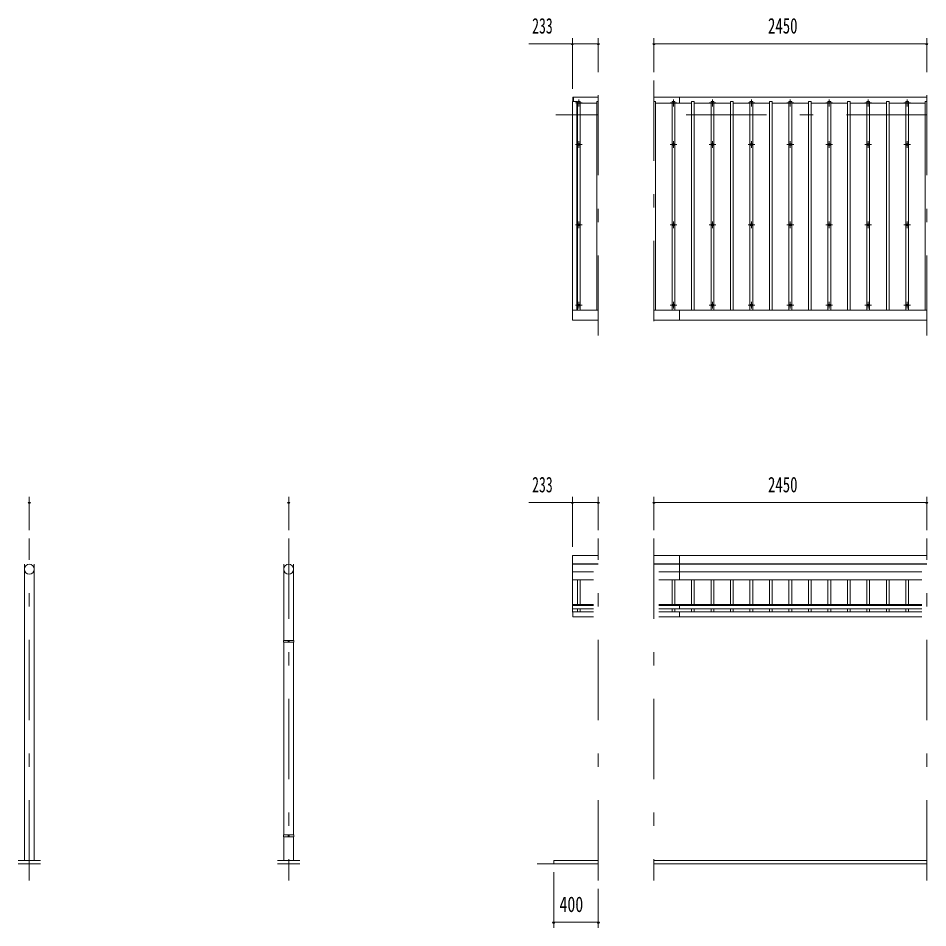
# Model space of a CAD drawing. Units: millimetres, scale not verified. Extents: x -25340 to 25344, y -10500 to 10500.
# Drawn here: x -25144 to -16973, y 1220 to 9388 of the extents above; entities that cross this region are included whole.
import ezdxf
from ezdxf.enums import TextEntityAlignment as Align

# ---------------------------------------------------------------- set-up
doc = ezdxf.new("R2010")
doc.units = ezdxf.units.MM
doc.header["$LTSCALE"] = 60
doc.linetypes.add('USER3', pattern=[24, 12, -5, 2, -5])
for name, color, linetype, lineweight in [('0-2_1-05BOLD', 7, 'Continuous', 18), ('0-3_1-25CENTER', 3, 'USER3', 18), ('0-4_1-45THIN', 4, 'Continuous', 18), ('0-5_1-55DIM', 3, 'Continuous', 18)]:
    doc.layers.add(name, color=color, linetype=linetype, lineweight=lineweight)
doc.styles.add('ＭＳ ゴシック', font='')
doc.styles.get('ＭＳ ゴシック').set_extended_font_data('MS Gothic')

msp = doc.modelspace()

# ---------------------------------------------------------------- linework, layer by layer
at = {"layer": '0-2_1-05BOLD'}
for p, q in [((-20155.77, 8641.19), (-20155.77, 8677.67)), ((-16982.77, 8677.67), (-19432.78, 8677.67)), ((-19202.78, 8677.67), (-19202.78, 8626.18)), ((-20165.78, 6765.11), (-19932.78, 6765.11)), ((-19432.78, 6765.11), (-16982.78, 6765.11)), ((-19202.78, 6677.67), (-19202.78, 6765.11)), ((-16982.78, 6677.67), (-19432.78, 6677.67)), ((-19432.78, 4563.67), (-16982.77, 4563.67)), ((-19202.78, 4563.67), (-19202.78, 4345.48)), ((-25088.51, 1824.67), (-25088.51, 4484.46)), ((-24999.41, 4484.46), (-24999.41, 1824.67)), ((-22758.77, 4484.46), (-22758.77, 3800.67)), ((-22669.67, 3800.67), (-22669.67, 4484.46)), ((-19932.78, 4488.53), (-20165.77, 4488.53)), ((-20165.77, 4484.46), (-19932.78, 4484.46)), ((-19977.33, 4414.97), (-20165.77, 4414.97)), ((-16982.77, 4488.53), (-19432.78, 4488.53)), ((-19432.78, 4484.46), (-16982.77, 4484.46)), ((-17027.32, 4414.97), (-19388.23, 4414.97)), ((-20165.77, 4345.48), (-19977.33, 4345.48)), ((-19388.23, 4345.48), (-17027.32, 4345.48)), ((-19977.33, 4123.86), (-20165.77, 4123.86)), ((-20165.77, 4113.43), (-19977.33, 4113.43)), ((-17027.32, 4123.86), (-19388.23, 4123.86)), ((-19388.23, 4113.43), (-17027.32, 4113.43)), ((-19202.78, 4083.82), (-19202.78, 4123.86)), ((-19977.32, 4083.82), (-20165.77, 4083.82)), ((-20160.78, 4054.91), (-20165.77, 4054.91)), ((-17027.32, 4083.82), (-19388.23, 4083.82)), ((-19388.23, 4057.49), (-17027.32, 4057.49)), ((-17027.32, 4012.49), (-19388.23, 4012.49)), ((-19202.78, 4012.49), (-19202.78, 4057.49)), ((-22758.77, 3784.67), (-22758.77, 2053.27)), ((-22717.28, 3800.67), (-22717.28, 3784.67)), ((-22717.28, 3792.67), (-22711.18, 3792.67)), ((-22711.18, 3784.67), (-22711.18, 3800.67)), ((-22669.67, 2053.27), (-22669.67, 3784.67)), ((-22717.28, 2053.27), (-22717.28, 2037.27)), ((-22717.28, 2045.27), (-22711.18, 2045.27)), ((-22711.18, 2037.27), (-22711.18, 2053.27)), ((-22758.77, 2037.27), (-22758.77, 1824.67)), ((-22669.67, 1824.67), (-22669.67, 2037.27)), ((-24943.96, 1824.67), (-25143.96, 1824.67)), ((-22814.23, 1824.67), (-22614.22, 1824.67)), ((-20332.78, 1824.67), (-19932.78, 1824.67)), ((-20332.78, 1794.67), (-20332.78, 1824.67)), ((-19432.78, 1824.67), (-16982.77, 1824.67)), ((-25143.96, 1794.67), (-24943.96, 1794.67)), ((-22614.22, 1794.67), (-22814.23, 1794.67)), ((-19932.78, 1794.67), (-20482.77, 1794.67)), ((-16982.77, 1794.67), (-19432.78, 1794.67))]:
    msp.add_line(p, q, dxfattribs=at)
for points in [[(-19932.78, 8677.67), (-20160.78, 8677.67), (-20160.78, 8641.19)], [(-20165.78, 8641.19), (-20125.78, 8641.19), (-20125.78, 6765.11)], [(-19932.78, 6677.67), (-20165.78, 6677.67), (-20165.78, 8641.19)], [(-20165.77, 4054.91), (-20165.77, 4563.67), (-19932.78, 4563.67)], [(-19977.32, 4057.49), (-20160.78, 4057.49), (-20160.78, 4012.49), (-19977.32, 4012.49)]]:
    msp.add_lwpolyline(points, dxfattribs=at)
for points in [[(-22668.07, 3784.67), (-22668.07, 3800.67), (-22760.37, 3800.67), (-22760.37, 3784.67)], [(-22668.07, 2053.27), (-22668.07, 2037.27), (-22760.37, 2037.27), (-22760.37, 2053.27)]]:
    msp.add_lwpolyline(points, close=True, dxfattribs=at)
for centre, radius in [((-20107.78, 8254.17), 10), ((-19257.78, 8254.17), 10), ((-18907.78, 8254.17), 10), ((-18557.77, 8254.17), 10), ((-18207.77, 8254.17), 10), ((-17857.77, 8254.17), 10), ((-17507.78, 8254.17), 10), ((-17157.77, 8254.17), 10), ((-20107.78, 7532.51), 10), ((-19257.78, 7532.51), 10), ((-18907.78, 7532.51), 10), ((-18557.77, 7532.51), 10), ((-18207.77, 7532.51), 10), ((-17857.77, 7532.51), 10), ((-17507.78, 7532.51), 10), ((-17157.77, 7532.51), 10), ((-20107.78, 6810.85), 10), ((-19257.78, 6810.85), 10), ((-18907.78, 6810.85), 10), ((-18557.77, 6810.85), 10), ((-18207.77, 6810.85), 10), ((-17857.77, 6810.85), 10), ((-17507.78, 6810.85), 10), ((-17157.77, 6810.85), 10), ((-25043.96, 4439.91), 44.55), ((-22714.23, 4439.91), 44.55)]:
    msp.add_circle(centre, radius, dxfattribs=at)
for centre, radius, start, end in [((-20107.78, 8616.22), 14.5, 46.39838, 133.60162), ((-20107.78, 8637.22), 14.5, 226.3961, 313.6039), ((-19257.78, 8616.22), 14.5, 46.39838, 133.60162), ((-19257.78, 8637.22), 14.5, 226.3961, 313.6039), ((-18907.78, 8616.22), 14.5, 46.39838, 133.60162), ((-18907.78, 8637.22), 14.5, 226.3961, 313.6039), ((-18557.77, 8616.22), 14.5, 46.39838, 133.60162), ((-18557.77, 8637.22), 14.5, 226.3961, 313.6039), ((-18207.77, 8616.22), 14.5, 46.39838, 133.60162), ((-18207.77, 8637.22), 14.5, 226.3961, 313.6039), ((-17857.77, 8616.22), 14.5, 46.39838, 133.60162), ((-17857.77, 8637.22), 14.5, 226.3961, 313.6039), ((-17507.78, 8616.22), 14.5, 46.39838, 133.60162), ((-17507.78, 8637.22), 14.5, 226.3961, 313.6039), ((-17157.77, 8616.22), 14.5, 46.39838, 133.60162), ((-17157.77, 8637.22), 14.5, 226.3961, 313.6039), ((-25043.96, 4439.22), 44.55, 180, 0), ((-22714.23, 4439.22), 44.55, 180, 0)]:
    msp.add_arc(centre, radius, start, end, dxfattribs=at)
at = {"layer": '0-3_1-25CENTER'}
for p, q in [((-19932.78, 6537.67), (-19932.78, 8827.67)), ((-19432.78, 8827.67), (-19432.78, 6537.67)), ((-16982.77, 6537.67), (-16982.77, 8827.67)), ((-20137.77, 8626.72), (-20077.77, 8626.72)), ((-20107.78, 8656.71), (-20107.78, 8596.72)), ((-19287.77, 8626.72), (-19227.78, 8626.72)), ((-19257.78, 8596.72), (-19257.78, 8656.71)), ((-18937.77, 8626.72), (-18877.77, 8626.72)), ((-18907.78, 8656.71), (-18907.78, 8596.72)), ((-18587.78, 8626.72), (-18527.78, 8626.72)), ((-18557.77, 8656.71), (-18557.77, 8596.72)), ((-18237.77, 8626.72), (-18177.77, 8626.72)), ((-18207.77, 8596.72), (-18207.77, 8656.71)), ((-17887.77, 8626.72), (-17827.78, 8626.72)), ((-17857.77, 8656.71), (-17857.77, 8596.72)), ((-17537.77, 8626.72), (-17477.77, 8626.72)), ((-17507.78, 8596.72), (-17507.78, 8656.71)), ((-17187.78, 8626.72), (-17127.77, 8626.72)), ((-17157.77, 8656.71), (-17157.77, 8596.72)), ((-19932.78, 8521.68), (-20312.77, 8521.68)), ((-16982.78, 8521.68), (-19432.78, 8521.68)), ((-20137.77, 8254.17), (-20077.77, 8254.17)), ((-20107.78, 8284.17), (-20107.78, 8224.17)), ((-19227.78, 8254.17), (-19287.77, 8254.17)), ((-19257.78, 8284.17), (-19257.78, 8224.17)), ((-18877.77, 8254.17), (-18937.77, 8254.17)), ((-18907.78, 8284.17), (-18907.78, 8224.17)), ((-18527.78, 8254.17), (-18587.78, 8254.17)), ((-18557.77, 8224.17), (-18557.77, 8284.17)), ((-18177.77, 8254.17), (-18237.77, 8254.17)), ((-18207.77, 8284.17), (-18207.77, 8224.17)), ((-17827.78, 8254.17), (-17887.77, 8254.17)), ((-17857.77, 8224.17), (-17857.77, 8284.17)), ((-17477.77, 8254.17), (-17537.77, 8254.17)), ((-17507.78, 8284.17), (-17507.78, 8224.17)), ((-17187.78, 8254.17), (-17127.77, 8254.17)), ((-17157.77, 8284.17), (-17157.77, 8224.17)), ((-20137.77, 7532.51), (-20077.77, 7532.51)), ((-20107.78, 7562.51), (-20107.78, 7502.51)), ((-19287.77, 7532.51), (-19227.78, 7532.51)), ((-19257.78, 7502.51), (-19257.78, 7562.51)), ((-18937.77, 7532.51), (-18877.77, 7532.51)), ((-18907.78, 7562.51), (-18907.78, 7502.51)), ((-18527.78, 7532.51), (-18587.78, 7532.51)), ((-18557.77, 7502.51), (-18557.77, 7562.51)), ((-18237.77, 7532.51), (-18177.77, 7532.51)), ((-18207.77, 7562.51), (-18207.77, 7502.51)), ((-17827.78, 7532.51), (-17887.77, 7532.51)), ((-17857.77, 7502.51), (-17857.77, 7562.51)), ((-17537.77, 7532.51), (-17477.77, 7532.51)), ((-17507.78, 7562.51), (-17507.78, 7502.51)), ((-17127.77, 7532.51), (-17187.78, 7532.51)), ((-17157.77, 7502.51), (-17157.77, 7562.51)), ((-20077.77, 6810.85), (-20137.77, 6810.85)), ((-20107.78, 6840.84), (-20107.78, 6780.85)), ((-19287.77, 6810.85), (-19227.78, 6810.85)), ((-19257.78, 6780.85), (-19257.78, 6840.84)), ((-18937.77, 6810.85), (-18877.77, 6810.85)), ((-18907.78, 6840.84), (-18907.78, 6780.85)), ((-18587.78, 6810.85), (-18527.78, 6810.85)), ((-18557.77, 6840.84), (-18557.77, 6780.85)), ((-18237.77, 6810.85), (-18177.77, 6810.85)), ((-18207.77, 6780.85), (-18207.77, 6840.84)), ((-17887.77, 6810.85), (-17827.78, 6810.85)), ((-17857.77, 6840.84), (-17857.77, 6780.85)), ((-17537.77, 6810.85), (-17477.77, 6810.85)), ((-17507.78, 6780.85), (-17507.78, 6840.84)), ((-17187.78, 6810.85), (-17127.77, 6810.85)), ((-17157.77, 6840.84), (-17157.77, 6780.85)), ((-25043.96, 1644.67), (-25043.96, 4714.67)), ((-22714.23, 4714.67), (-22714.23, 1644.67)), ((-19932.78, 1644.67), (-19932.78, 4714.67)), ((-19432.78, 4714.67), (-19432.78, 1644.67)), ((-16982.78, 1644.67), (-16982.78, 4714.67))]:
    msp.add_line(p, q, dxfattribs=at)
at = {"layer": '0-4_1-45THIN'}
for p, q in [((-20120.28, 8626.18), (-20125.78, 8626.18)), ((-20120.28, 6765.11), (-20120.28, 8641.19)), ((-20095.28, 8626.18), (-19945.28, 8626.18)), ((-19945.28, 8641.19), (-19945.28, 6765.11)), ((-19945.28, 8641.19), (-19932.78, 8641.19)), ((-19420.28, 8626.18), (-19270.28, 8626.18)), ((-19270.28, 6765.11), (-19270.28, 8641.19)), ((-19245.28, 8626.18), (-19095.28, 8626.18)), ((-19095.28, 8641.19), (-19095.28, 6765.11)), ((-19070.28, 8626.18), (-18920.27, 8626.18)), ((-18920.27, 8641.19), (-18920.27, 6765.11)), ((-18895.27, 8626.18), (-18745.28, 8626.18)), ((-18745.28, 8641.19), (-18745.28, 6765.11)), ((-18720.28, 8626.18), (-18570.27, 8626.18)), ((-18570.27, 6765.11), (-18570.27, 8641.19)), ((-18545.27, 8626.18), (-18395.28, 8626.18)), ((-18395.28, 6765.11), (-18395.28, 8641.19)), ((-18370.27, 8626.18), (-18220.27, 8626.18)), ((-18220.27, 6765.11), (-18220.27, 8641.19)), ((-18195.27, 8626.18), (-18045.28, 8626.18)), ((-18045.28, 8641.19), (-18045.28, 6765.11)), ((-18020.27, 8626.18), (-17870.27, 8626.18)), ((-17870.27, 6765.11), (-17870.27, 8641.19)), ((-17845.27, 8626.18), (-17695.28, 8626.18)), ((-17695.28, 8641.19), (-17695.28, 6765.11)), ((-17670.28, 8626.18), (-17520.27, 8626.18)), ((-17520.27, 6765.11), (-17520.27, 8641.19)), ((-17495.28, 8626.18), (-17345.27, 8626.18)), ((-17345.27, 8641.19), (-17345.27, 6765.11)), ((-17320.27, 8626.18), (-17170.27, 8626.18)), ((-17170.27, 6765.11), (-17170.27, 8641.19)), ((-17145.27, 8626.18), (-16995.28, 8626.18)), ((-16995.28, 8641.19), (-16982.78, 8641.19)), ((-16995.28, 8641.19), (-16995.28, 6765.11)), ((-20120.28, 4123.86), (-20120.28, 4345.48)), ((-20095.28, 4345.48), (-20095.28, 4123.86)), ((-19270.27, 4345.48), (-19270.27, 4123.86)), ((-19245.27, 4123.86), (-19245.27, 4345.48)), ((-19095.27, 4123.86), (-19095.27, 4345.48)), ((-19070.27, 4345.48), (-19070.27, 4123.86)), ((-18920.27, 4345.48), (-18920.27, 4123.86)), ((-18895.27, 4123.86), (-18895.27, 4345.48)), ((-18745.27, 4123.86), (-18745.27, 4345.48)), ((-18720.27, 4345.48), (-18720.27, 4123.86)), ((-18570.27, 4345.48), (-18570.27, 4123.86)), ((-18545.27, 4123.86), (-18545.27, 4345.48)), ((-18395.27, 4123.86), (-18395.27, 4345.48)), ((-18370.27, 4345.48), (-18370.27, 4123.86)), ((-18220.27, 4345.48), (-18220.27, 4123.86)), ((-18195.27, 4123.86), (-18195.27, 4345.48)), ((-18045.27, 4123.86), (-18045.27, 4345.48)), ((-18020.27, 4345.48), (-18020.27, 4123.86)), ((-17870.27, 4345.48), (-17870.27, 4123.86)), ((-17845.27, 4123.86), (-17845.27, 4345.48)), ((-17695.27, 4123.86), (-17695.27, 4345.48)), ((-17670.27, 4345.48), (-17670.27, 4123.86)), ((-17520.27, 4345.48), (-17520.27, 4123.86)), ((-17495.27, 4123.86), (-17495.27, 4345.48)), ((-17345.27, 4123.86), (-17345.27, 4345.48)), ((-17320.27, 4345.48), (-17320.27, 4123.86)), ((-17170.28, 4345.48), (-17170.28, 4123.86)), ((-17145.27, 4123.86), (-17145.27, 4345.48)), ((-20120.28, 4057.49), (-20120.28, 4083.82)), ((-20095.28, 4083.82), (-20095.28, 4057.49)), ((-19270.27, 4083.82), (-19270.27, 4057.49)), ((-19245.27, 4057.49), (-19245.27, 4083.82)), ((-19095.27, 4057.49), (-19095.27, 4083.82)), ((-19070.27, 4083.82), (-19070.27, 4057.49)), ((-18920.27, 4083.82), (-18920.27, 4057.49)), ((-18895.27, 4057.49), (-18895.27, 4083.82)), ((-18745.27, 4057.49), (-18745.27, 4083.82)), ((-18720.27, 4083.82), (-18720.27, 4057.49)), ((-18570.27, 4083.82), (-18570.27, 4057.49)), ((-18545.27, 4057.49), (-18545.27, 4083.82)), ((-18395.27, 4057.49), (-18395.27, 4083.82)), ((-18370.27, 4083.82), (-18370.27, 4057.49)), ((-18220.27, 4083.82), (-18220.27, 4057.49)), ((-18195.27, 4057.49), (-18195.27, 4083.82)), ((-18045.27, 4057.49), (-18045.27, 4083.82)), ((-18020.27, 4083.82), (-18020.27, 4057.49)), ((-17870.27, 4083.82), (-17870.27, 4057.49)), ((-17845.27, 4057.49), (-17845.27, 4083.82)), ((-17695.27, 4057.49), (-17695.27, 4083.82)), ((-17670.27, 4083.82), (-17670.27, 4057.49)), ((-17520.27, 4083.82), (-17520.27, 4057.49)), ((-17495.27, 4057.49), (-17495.27, 4083.82)), ((-17345.27, 4057.49), (-17345.27, 4083.82)), ((-17320.27, 4083.82), (-17320.27, 4057.49)), ((-17170.28, 4083.82), (-17170.28, 4057.49)), ((-17145.27, 4057.49), (-17145.27, 4083.82))]:
    msp.add_line(p, q, dxfattribs=at)
for points in [[(-20120.28, 8641.19), (-20095.28, 8641.19), (-20095.28, 6765.11)], [(-19420.28, 6765.11), (-19420.28, 8641.19), (-19432.78, 8641.19)], [(-19270.28, 8641.19), (-19245.28, 8641.19), (-19245.28, 6765.11)], [(-19070.28, 6765.11), (-19070.28, 8641.19), (-19095.28, 8641.19)], [(-18895.27, 6765.11), (-18895.27, 8641.19), (-18920.27, 8641.19)], [(-18720.28, 6765.11), (-18720.28, 8641.19), (-18745.28, 8641.19)], [(-18570.27, 8641.19), (-18545.27, 8641.19), (-18545.27, 6765.11)], [(-18395.28, 8641.19), (-18370.27, 8641.19), (-18370.27, 6765.11)], [(-18220.27, 8641.19), (-18195.27, 8641.19), (-18195.27, 6765.11)], [(-18020.27, 6765.11), (-18020.27, 8641.19), (-18045.28, 8641.19)], [(-17870.27, 8641.19), (-17845.27, 8641.19), (-17845.27, 6765.11)], [(-17670.28, 6765.11), (-17670.28, 8641.19), (-17695.28, 8641.19)], [(-17520.27, 8641.19), (-17495.27, 8641.19), (-17495.27, 6765.11)], [(-17320.27, 6765.11), (-17320.27, 8641.19), (-17345.27, 8641.19)], [(-17170.27, 8641.19), (-17145.27, 8641.19), (-17145.27, 6765.11)]]:
    msp.add_lwpolyline(points, dxfattribs=at)
at = {"layer": '0-5_1-55DIM'}
for p, q in [((-19932.78, 9158.67), (-20558.27, 9158.67)), ((-20155.77, 9158.67), (-20175.77, 9158.67)), ((-20165.77, 9208.67), (-20165.77, 8752.68)), ((-20165.77, 9158.67), (-19932.78, 9158.67)), ((-19922.78, 9158.67), (-19942.78, 9158.67)), ((-19932.78, 8902.68), (-19932.78, 9208.67)), ((-19422.78, 9158.67), (-19442.78, 9158.67)), ((-19432.78, 9208.67), (-19432.78, 8902.68)), ((-19432.78, 9158.67), (-16982.77, 9158.67)), ((-16982.77, 9158.67), (-19432.78, 9158.67)), ((-16972.77, 9158.67), (-16992.77, 9158.67)), ((-16982.78, 8902.68), (-16982.77, 9208.67)), ((-25043.96, 4789.67), (-25043.96, 5088.67)), ((-22714.23, 5088.67), (-22714.23, 4789.67)), ((-20165.78, 5088.67), (-20165.78, 4639.67)), ((-19932.78, 4789.67), (-19932.78, 5088.67)), ((-19432.78, 5088.67), (-19432.78, 4789.67)), ((-16982.77, 4789.67), (-16982.77, 5088.67)), ((-25033.96, 5038.67), (-25053.96, 5038.67)), ((-22704.23, 5038.67), (-22724.23, 5038.67)), ((-19932.78, 5038.67), (-20558.28, 5038.67)), ((-20155.78, 5038.67), (-20175.78, 5038.67)), ((-20165.78, 5038.67), (-19932.78, 5038.67)), ((-19922.78, 5038.67), (-19942.78, 5038.67)), ((-19422.78, 5038.67), (-19442.78, 5038.67)), ((-19432.78, 5038.67), (-16982.77, 5038.67)), ((-16982.77, 5038.67), (-19432.78, 5038.67)), ((-16972.77, 5038.67), (-16992.77, 5038.67)), ((-20332.77, 1219.67), (-20332.77, 1719.67)), ((-19932.77, 1219.67), (-19932.77, 1569.67)), ((-20322.77, 1269.67), (-20342.77, 1269.67)), ((-20332.77, 1269.67), (-19932.77, 1269.67)), ((-20332.77, 1269.67), (-19932.77, 1269.67)), ((-19922.77, 1269.67), (-19942.77, 1269.67))]:
    msp.add_line(p, q, dxfattribs=at)
for centre in [(-20165.77, 9158.67), (-19932.78, 9158.67), (-19432.78, 9158.67), (-16982.77, 9158.67), (-25043.96, 5038.67), (-22714.23, 5038.67), (-20165.78, 5038.67), (-19932.78, 5038.67), (-19432.78, 5038.67), (-16982.77, 5038.67), (-20332.77, 1269.67), (-19932.77, 1269.67)]:
    msp.add_arc(centre, 10, 180, 0, dxfattribs=at)

# ---------------------------------------------------------------- texts
at = {"layer": '0-5_1-55DIM', "color": 7, "style": 'ＭＳ ゴシック'}
for s, width, p in [('233', 0.65, (-20526.98, 9208.67)), ('2450', 0.7, (-18408.48, 9208.67)), ('233', 0.65, (-20526.99, 5088.67)), ('2450', 0.7, (-18408.48, 5088.67)), ('400', 0.75, (-20281.51, 1319.67))]:
    msp.add_text(s, height=139.3, dxfattribs=dict(at, width=width)).set_placement(p, align=Align.BOTTOM_LEFT)

doc.saveas('drawing.dxf')
